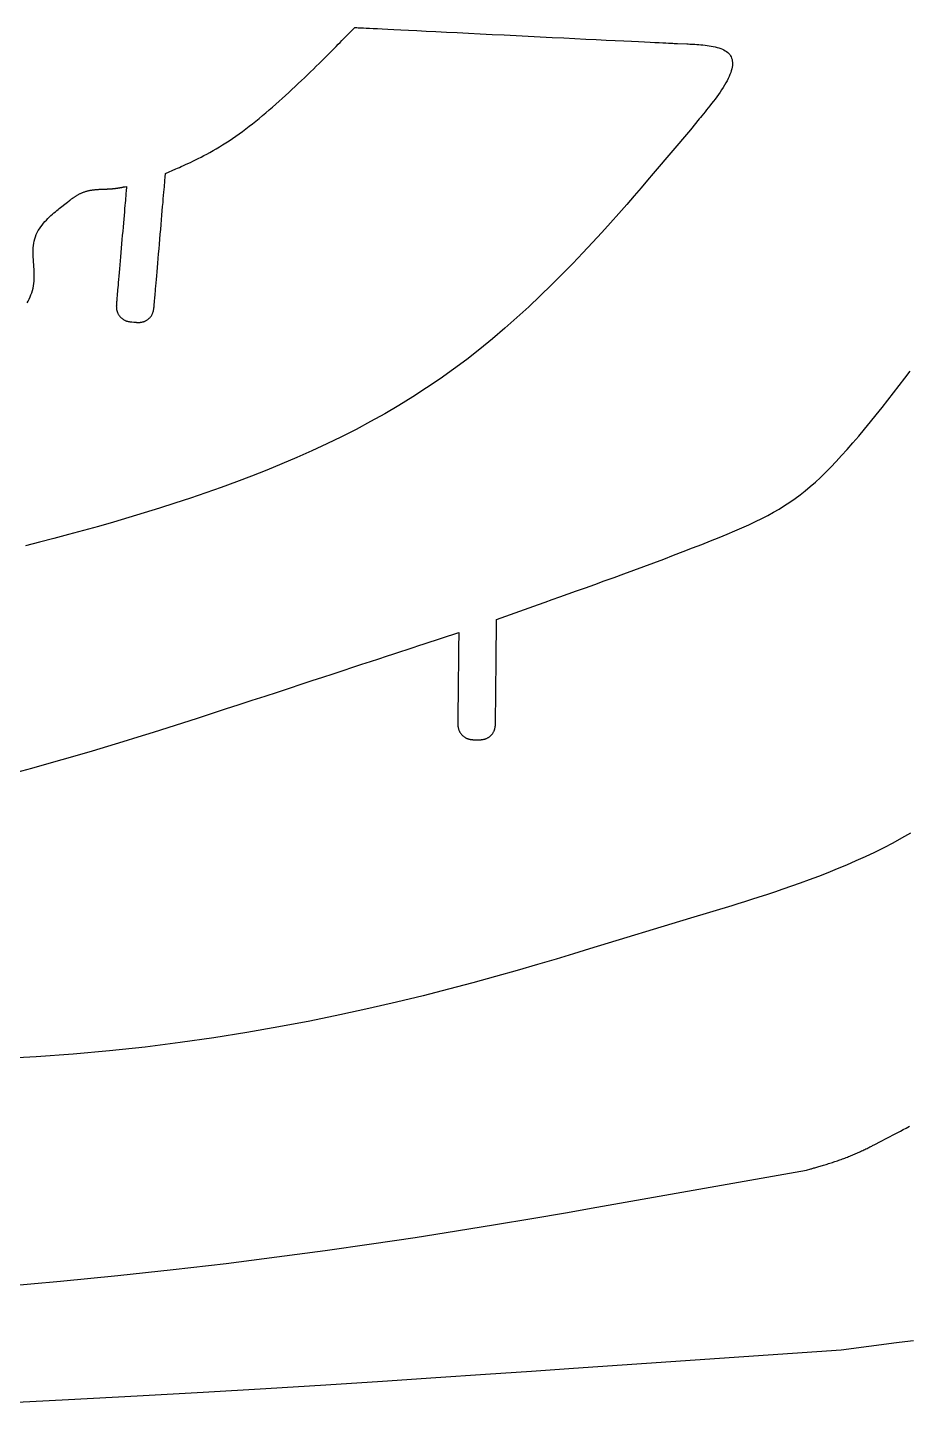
# Model space of a CAD drawing. Header units: millimetres. Extents: x -2745 to -1864, y 90 to 557.
# Drawn here: x -2084.6 to -1974.5, y 385.2 to 557.2 of the extents above; entities that cross this region are included whole.
import ezdxf

# ---------------------------------------------------------------- set-up
doc = ezdxf.new("R2010")
doc.units = ezdxf.units.MM

msp = doc.modelspace()

# ---------------------------------------------------------------- linework, layer by layer
at = {"flags": 128}
for points in [[(-2084.609746, 522.770777), (-2084.476924, 523.016089), (-2084.35075, 523.268322), (-2084.232541, 523.527057), (-2084.123615, 523.791877), (-2084.025289, 524.062364), (-2083.93888, 524.338101), (-2083.865707, 524.618667), (-2083.807087, 524.903646), (-2083.763829, 525.192609), (-2083.734709, 525.485074), (-2083.717997, 525.780552), (-2083.711959, 526.078551), (-2083.714864, 526.378579), (-2083.724981, 526.680148), (-2083.740578, 526.982762), (-2083.759922, 527.285933), (-2083.781282, 527.589169), (-2083.802925, 527.891979), (-2083.823121, 528.193871), (-2083.840138, 528.494354), (-2083.852244, 528.792937), (-2083.857706, 529.089129), (-2083.854793, 529.382438), (-2083.841774, 529.672374), (-2083.816915, 529.958445), (-2083.778487, 530.24016), (-2083.724755, 530.517026), (-2083.65399, 530.788554), (-2083.565016, 531.054296), (-2083.458882, 531.313973), (-2083.337198, 531.567351), (-2083.201568, 531.814196), (-2083.053601, 532.054272), (-2082.894903, 532.287346), (-2082.727083, 532.513184), (-2082.551746, 532.73155), (-2082.370499, 532.942211), (-2082.184951, 533.144931), (-2081.996707, 533.339475), (-2081.807376, 533.525611), (-2081.618564, 533.703103), (-2081.431879, 533.871716), (-2081.248927, 534.031217), (-2081.071315, 534.18137), (-2080.90065, 534.321941), (-2080.738541, 534.452697), (-2080.586592, 534.573401), (-2079.554686, 535.385141), (-2079.360624, 535.53784), (-2079.330076, 535.561865), (-2079.296721, 535.588031), (-2079.260661, 535.616189), (-2079.222, 535.646187), (-2079.180841, 535.677878), (-2079.137286, 535.711113), (-2079.091441, 535.745739), (-2079.043407, 535.781609), (-2078.993287, 535.818572), (-2078.941185, 535.856481), (-2078.887205, 535.895183), (-2078.831449, 535.934531), (-2078.774022, 535.974375), (-2078.715024, 536.014564), (-2078.65456, 536.054949), (-2078.592734, 536.095382), (-2078.529648, 536.135711), (-2078.465406, 536.175788), (-2078.40011, 536.215463), (-2078.333865, 536.254586), (-2078.266753, 536.293027), (-2078.198773, 536.330732), (-2078.129905, 536.367665), (-2078.060127, 536.40379), (-2077.989421, 536.439074), (-2077.917763, 536.47348), (-2077.845135, 536.506973), (-2077.771514, 536.53952), (-2077.696881, 536.571081), (-2077.621214, 536.601625), (-2077.544493, 536.631116), (-2077.466697, 536.659517), (-2077.387805, 536.686794), (-2077.307797, 536.712911), (-2077.226652, 536.737835), (-2077.144349, 536.761527), (-2077.060867, 536.783954), (-2076.976185, 536.805082), (-2076.890284, 536.824874), (-2076.803141, 536.843294), (-2076.714793, 536.860324), (-2076.625496, 536.87601), (-2076.535566, 536.89041), (-2076.445317, 536.903589), (-2076.355062, 536.915607), (-2076.265116, 536.926523), (-2076.175792, 536.936401), (-2076.087405, 536.945299), (-2076.000269, 536.953281), (-2075.914697, 536.960408), (-2075.831004, 536.96674), (-2075.749505, 536.972339), (-2075.670512, 536.977264), (-2075.59434, 536.98158), (-2075.521303, 536.985345), (-2075.451715, 536.988621), (-2075.385891, 536.991468), (-2075.324143, 536.99395), (-2075.266787, 536.996127), (-2074.879512, 537.010263), (-2074.733123, 537.015582), (-2074.710085, 537.016421), (-2074.684957, 537.017345), (-2074.657848, 537.018363), (-2074.628863, 537.01948), (-2074.598111, 537.020704), (-2074.565697, 537.022039), (-2074.531729, 537.023494), (-2074.496313, 537.025073), (-2074.459558, 537.026785), (-2074.421568, 537.028634), (-2074.382451, 537.030629), (-2074.342316, 537.032775), (-2074.301267, 537.035079), (-2074.259413, 537.037548), (-2074.21686, 537.040187), (-2074.173714, 537.043003), (-2074.130083, 537.046005), (-2074.086074, 537.049196), (-2074.041795, 537.052584), (-2073.997351, 537.056176), (-2073.952831, 537.059976), (-2073.908255, 537.063986), (-2073.863622, 537.068203), (-2073.818933, 537.072627), (-2073.774189, 537.077256), (-2073.72939, 537.082091), (-2073.684537, 537.087129), (-2073.639629, 537.09237), (-2073.594668, 537.097813), (-2073.549654, 537.103456), (-2073.504587, 537.109297), (-2073.459469, 537.115338), (-2073.414299, 537.121575), (-2073.369078, 537.128009), (-2073.323806, 537.134638), (-2073.278484, 537.141462), (-2073.233114, 537.148478), (-2073.187693, 537.155686), (-2073.142224, 537.163085), (-2073.096706, 537.170674), (-2073.051161, 537.178446), (-2073.005686, 537.186374), (-2072.960398, 537.194423), (-2072.915414, 537.202562), (-2072.870854, 537.210756), (-2072.826832, 537.218971), (-2072.783466, 537.227175), (-2072.740875, 537.235335), (-2072.699176, 537.243416), (-2072.658488, 537.251385), (-2072.618924, 537.259211), (-2072.580605, 537.266857), (-2072.543648, 537.274292), (-2072.508169, 537.281482), (-2072.474287, 537.288394), (-2072.442118, 537.294994), (-2072.41178, 537.301248), (-2072.383392, 537.307124), (-2072.357069, 537.312589), (-2072.179539, 537.349512), (-2072.179565, 537.349212), (-2072.179745, 537.347112), (-2072.180236, 537.341411), (-2072.181191, 537.330309), (-2072.182764, 537.312005), (-2072.185113, 537.284701), (-2072.188391, 537.246594), (-2072.192752, 537.195886), (-2072.198352, 537.130775), (-2072.205345, 537.049461), (-2072.213886, 536.950144), (-2072.224132, 536.831025), (-2072.236235, 536.690301), (-2072.25035, 536.526173), (-2072.266634, 536.336842), (-2072.285239, 536.120505), (-2072.306323, 535.875364), (-2072.330039, 535.599618), (-2072.356542, 535.291465), (-2072.385986, 534.949108), (-2072.41845, 534.571644), (-2072.4537, 534.161775), (-2072.491428, 533.723101), (-2072.531324, 533.259223), (-2072.573078, 532.773742), (-2072.616381, 532.270257), (-2072.660921, 531.75237), (-2072.706391, 531.22368), (-2072.752481, 530.68779), (-2072.798879, 530.1483), (-2072.845278, 529.608809), (-2072.891367, 529.072918), (-2072.936837, 528.54423), (-2072.981378, 528.026342), (-2073.02468, 527.522858), (-2073.066435, 527.037375), (-2073.106329, 526.573498), (-2073.144058, 526.134823), (-2073.179309, 525.724954), (-2073.211773, 525.347491), (-2073.241217, 525.005133), (-2073.26772, 524.696982), (-2073.291435, 524.421235), (-2073.312518, 524.176094), (-2073.331125, 523.959758), (-2073.347408, 523.770425), (-2073.361524, 523.606297), (-2073.373627, 523.465574), (-2073.383872, 523.346454), (-2073.392413, 523.247137), (-2073.399407, 523.165823), (-2073.405007, 523.100713), (-2073.409368, 523.050004), (-2073.412645, 523.011898), (-2073.414993, 522.984593), (-2073.416568, 522.96629), (-2073.417522, 522.955188), (-2073.418013, 522.949487), (-2073.418193, 522.947387), (-2073.41822, 522.947087), (-2073.436733, 522.730277), (-2073.439625, 522.69616), (-2073.442646, 522.658972), (-2073.445647, 522.618894), (-2073.448482, 522.576105), (-2073.451002, 522.53079), (-2073.453057, 522.483126), (-2073.454501, 522.433296), (-2073.455184, 522.381481), (-2073.454958, 522.327862), (-2073.453676, 522.272619), (-2073.451188, 522.215934), (-2073.447347, 522.157987), (-2073.442004, 522.09896), (-2073.435011, 522.039033), (-2073.42622, 521.978388), (-2073.415482, 521.917206), (-2073.402649, 521.855666), (-2073.387573, 521.793951), (-2073.370106, 521.732241), (-2073.350098, 521.670719), (-2073.327442, 521.609551), (-2073.302192, 521.548863), (-2073.274441, 521.488766), (-2073.244282, 521.429373), (-2073.211808, 521.370794), (-2073.177114, 521.313143), (-2073.140293, 521.256531), (-2073.101437, 521.20107), (-2073.060642, 521.146872), (-2073.018, 521.094051), (-2072.973603, 521.042716), (-2072.927547, 520.99298), (-2072.879925, 520.944955), (-2072.83083, 520.898753), (-2072.780355, 520.854487), (-2072.728593, 520.812268), (-2072.675639, 520.772208), (-2072.621587, 520.734419), (-2072.566528, 520.699012), (-2072.510557, 520.666101), (-2072.453786, 520.635759), (-2072.396398, 520.607908), (-2072.338596, 520.582431), (-2072.280583, 520.559211), (-2072.22256, 520.538133), (-2072.164731, 520.51908), (-2072.107297, 520.501934), (-2072.050462, 520.486581), (-2071.994426, 520.472902), (-2071.939394, 520.460782), (-2071.885568, 520.450106), (-2071.833148, 520.440754), (-2071.782338, 520.432613), (-2071.733341, 520.425565), (-2071.686358, 520.419493), (-2071.641594, 520.414281), (-2071.599248, 520.409813), (-2071.559524, 520.405972), (-2071.522625, 520.402642), (-2071.273475, 520.381188), (-2071.058282, 520.362632), (-2071.02442, 520.359735), (-2070.987507, 520.356709), (-2070.947726, 520.353703), (-2070.905256, 520.350867), (-2070.860275, 520.348352), (-2070.812963, 520.346306), (-2070.763497, 520.344879), (-2070.71206, 520.34422), (-2070.65883, 520.34448), (-2070.603986, 520.345807), (-2070.547707, 520.348351), (-2070.490172, 520.352262), (-2070.431561, 520.357688), (-2070.372055, 520.36478), (-2070.311831, 520.373688), (-2070.251067, 520.384561), (-2070.189947, 520.397548), (-2070.128646, 520.412799), (-2070.067346, 520.430463), (-2070.006224, 520.45069), (-2069.94545, 520.47359), (-2069.885146, 520.499106), (-2069.825424, 520.527145), (-2069.766395, 520.557614), (-2069.70817, 520.590415), (-2069.650863, 520.625454), (-2069.594583, 520.662636), (-2069.539442, 520.701867), (-2069.485551, 520.743053), (-2069.433023, 520.786098), (-2069.381969, 520.830907), (-2069.3325, 520.877385), (-2069.284729, 520.925437), (-2069.238766, 520.97497), (-2069.194723, 521.025887), (-2069.152712, 521.078095), (-2069.112843, 521.131498), (-2069.075229, 521.186001), (-2069.039981, 521.24151), (-2069.007211, 521.297929), (-2068.976993, 521.355147), (-2068.949248, 521.412977), (-2068.923861, 521.471217), (-2068.900717, 521.529662), (-2068.879701, 521.58811), (-2068.860697, 521.646359), (-2068.843589, 521.704202), (-2068.828263, 521.761439), (-2068.814601, 521.817865), (-2068.80249, 521.873277), (-2068.791813, 521.927473), (-2068.782455, 521.980248), (-2068.774302, 522.031399), (-2068.767236, 522.080723), (-2068.761144, 522.128017), (-2068.755909, 522.173077), (-2068.751415, 522.215701), (-2068.747548, 522.255684), (-2068.744192, 522.292823), (-2068.722559, 522.543593), (-2068.722529, 522.543935), (-2068.722324, 522.546328), (-2068.721765, 522.552825), (-2068.720678, 522.565475), (-2068.718883, 522.586332), (-2068.716209, 522.617446), (-2068.712475, 522.660868), (-2068.707506, 522.718651), (-2068.701127, 522.792845), (-2068.69316, 522.885502), (-2068.683428, 522.998674), (-2068.671758, 523.134413), (-2068.657969, 523.294767), (-2068.641888, 523.481792), (-2068.623337, 523.697537), (-2068.60214, 523.944054), (-2068.578121, 524.223393), (-2068.551104, 524.537609), (-2068.520911, 524.888749), (-2068.487366, 525.278868), (-2068.450382, 525.708989), (-2068.410222, 526.176037), (-2068.367241, 526.675909), (-2068.32179, 527.204501), (-2068.274222, 527.757709), (-2068.224891, 528.331433), (-2068.174148, 528.921569), (-2068.122347, 529.524014), (-2068.06984, 530.134663), (-2068.01698, 530.749416), (-2067.964121, 531.364169), (-2067.911614, 531.974819), (-2067.859813, 532.577263), (-2067.80907, 533.167398), (-2067.759738, 533.741122), (-2067.71217, 534.294331), (-2067.666719, 534.822923), (-2067.623738, 535.322794), (-2067.583579, 535.789842), (-2067.546595, 536.219965), (-2067.513051, 536.610084), (-2067.482858, 536.961224), (-2067.45584, 537.275438), (-2067.431821, 537.554779), (-2067.410624, 537.801295), (-2067.392073, 538.01704), (-2067.375992, 538.204064), (-2067.362204, 538.36442), (-2067.350532, 538.500158), (-2067.340801, 538.61333), (-2067.332834, 538.705987), (-2067.326454, 538.780181), (-2067.321486, 538.837964), (-2067.317752, 538.881386), (-2067.315077, 538.9125), (-2067.313284, 538.933357), (-2067.312195, 538.946008), (-2067.311637, 538.952503), (-2067.311431, 538.954897), (-2067.311402, 538.955239), (-2066.006489, 539.527577), (-2065.801112, 539.617733), (-2065.577045, 539.716547), (-2065.335168, 539.824092), (-2065.076367, 539.940444), (-2064.801522, 540.065673), (-2064.511517, 540.199856), (-2064.207233, 540.343063), (-2063.889555, 540.49537), (-2063.559364, 540.656849), (-2063.217543, 540.827574), (-2062.864975, 541.007619), (-2062.502543, 541.197057), (-2062.131128, 541.39596), (-2061.751614, 541.604403), (-2061.364884, 541.822459), (-2060.971819, 542.050202), (-2060.573304, 542.287704), (-2060.170219, 542.53504), (-2059.763448, 542.792283), (-2059.353875, 543.059504), (-2058.942277, 543.336683), (-2058.529029, 543.6234), (-2058.114398, 543.919143), (-2057.698655, 544.223396), (-2057.282068, 544.535647), (-2056.864905, 544.85538), (-2056.447438, 545.18208), (-2056.029934, 545.515236), (-2055.612664, 545.85433), (-2055.195896, 546.19885), (-2054.7799, 546.548281), (-2054.364944, 546.90211), (-2053.951299, 547.259821), (-2053.539233, 547.620901), (-2053.129016, 547.984835), (-2052.720917, 548.351109), (-2052.315204, 548.719209), (-2051.912148, 549.08862), (-2051.512018, 549.45883), (-2051.115082, 549.829322), (-2050.721686, 550.199518), (-2050.332484, 550.568574), (-2049.948202, 550.935581), (-2049.569568, 551.299631), (-2049.197313, 551.659813), (-2048.832163, 552.015222), (-2048.474846, 552.364946), (-2048.126092, 552.708077), (-2047.786628, 553.043707), (-2047.457184, 553.370926), (-2047.138487, 553.688825), (-2046.831265, 553.996497), (-2046.536247, 554.293032), (-2046.254161, 554.57752), (-2045.985736, 554.849054), (-2045.731699, 555.106725), (-2045.49278, 555.349624), (-2045.269707, 555.576841), (-2045.063207, 555.787468), (-2043.671981, 557.207771), (-2043.671141, 557.207729), (-2043.665258, 557.207436), (-2043.649287, 557.206642), (-2043.618188, 557.205094), (-2043.566916, 557.202544), (-2043.490428, 557.198739), (-2043.383682, 557.193428), (-2043.241635, 557.186361), (-2043.059241, 557.177287), (-2042.83146, 557.165954), (-2042.553248, 557.152113), (-2042.219561, 557.135512), (-2041.825356, 557.1159), (-2041.365591, 557.093027), (-2040.835222, 557.066641), (-2040.229206, 557.036491), (-2039.542501, 557.002327), (-2038.770062, 556.963897), (-2037.906847, 556.920952), (-2036.947811, 556.873239), (-2035.890436, 556.820635), (-2034.742284, 556.763513), (-2033.513442, 556.702377), (-2032.213996, 556.63773), (-2030.854033, 556.57007), (-2029.443638, 556.499903), (-2027.992898, 556.427728), (-2026.5119, 556.354047), (-2025.010729, 556.279363), (-2023.499472, 556.204177), (-2021.988215, 556.128991), (-2020.487044, 556.054307), (-2019.006046, 555.980626), (-2017.555307, 555.908452), (-2016.144912, 555.838283), (-2014.784948, 555.770625), (-2013.485502, 555.705976), (-2012.25666, 555.64484), (-2011.108508, 555.58772), (-2010.051133, 555.535114), (-2009.092098, 555.487402), (-2008.228883, 555.444456), (-2007.456443, 555.406027), (-2006.769738, 555.371863), (-2006.163722, 555.341714), (-2005.633353, 555.315327), (-2005.173588, 555.292454), (-2004.779384, 555.272842), (-2004.445697, 555.256241), (-2004.167484, 555.2424), (-2003.939703, 555.231067), (-2003.757309, 555.221993), (-2003.615262, 555.214926), (-2003.508516, 555.209615), (-2003.432028, 555.20581), (-2003.380756, 555.203259), (-2003.349657, 555.201712), (-2003.333687, 555.200917), (-2003.327804, 555.200625), (-2003.326963, 555.200583), (-2002.187782, 555.160962), (-2002.008634, 555.154657), (-2001.814041, 555.147368), (-2001.605645, 555.138708), (-2001.385087, 555.128286), (-2001.154011, 555.115714), (-2000.914057, 555.100603), (-2000.666869, 555.082564), (-2000.414088, 555.061207), (-2000.157356, 555.036144), (-1999.898318, 555.006987), (-1999.638611, 554.973346), (-1999.379882, 554.934833), (-1999.123771, 554.891056), (-1998.87192, 554.841629), (-1998.625971, 554.786162), (-1998.387567, 554.724267), (-1998.158351, 554.655554), (-1997.939963, 554.579635), (-1997.734046, 554.49612), (-1997.542243, 554.40462), (-1997.365921, 554.30481), (-1997.205355, 554.196628), (-1997.060545, 554.080072), (-1996.931491, 553.955142), (-1996.818192, 553.821837), (-1996.72065, 553.680159), (-1996.638864, 553.530107), (-1996.572834, 553.37168), (-1996.52256, 553.204878), (-1996.488043, 553.029703), (-1996.469283, 552.846152), (-1996.466278, 552.654226), (-1996.479031, 552.453925), (-1996.50754, 552.24525), (-1996.551806, 552.028199), (-1996.611829, 551.802773), (-1996.68761, 551.56897), (-1996.779147, 551.326793), (-1996.886442, 551.07624), (-1997.009495, 550.817311), (-1997.148052, 550.55022), (-1997.300859, 550.27604), (-1997.466405, 549.996055), (-1997.643181, 549.711553), (-1997.829678, 549.423819), (-1998.024386, 549.134138), (-1998.225798, 548.843797), (-1998.432402, 548.554084), (-1998.642692, 548.26628), (-1998.855156, 547.981677), (-1999.068286, 547.701556), (-1999.280574, 547.427205), (-1999.49051, 547.159911), (-1999.696584, 546.900957), (-1999.897287, 546.651632), (-2000.091111, 546.413221), (-2000.276546, 546.18701), (-2000.452084, 545.974285), (-2000.616213, 545.776331), (-2001.729115, 544.438181), (-2006.361306, 538.972827), (-2007.090522, 538.113073), (-2007.887089, 537.177571), (-2008.74888, 536.172554), (-2009.673761, 535.104254), (-2010.659606, 533.978904), (-2011.704282, 532.802737), (-2012.805659, 531.581986), (-2013.961607, 530.322883), (-2015.169995, 529.03166), (-2016.428695, 527.71455), (-2017.735574, 526.377786), (-2019.088504, 525.027601), (-2020.485354, 523.670227), (-2021.923992, 522.311897), (-2023.402291, 520.958843), (-2024.918118, 519.617298), (-2026.469344, 518.293495), (-2028.053838, 516.993665), (-2029.669471, 515.724043), (-2031.314112, 514.490859), (-2032.985759, 513.299105), (-2034.68293, 512.148792), (-2036.404268, 511.038692), (-2038.14842, 509.967573), (-2039.914029, 508.934207), (-2041.699742, 507.937365), (-2043.504204, 506.975814), (-2045.326059, 506.048328), (-2047.163954, 505.153673), (-2049.016532, 504.290622), (-2050.882441, 503.457944), (-2052.760322, 502.654409), (-2054.648824, 501.878788), (-2056.54659, 501.129851), (-2058.452266, 500.406366), (-2060.364496, 499.707107), (-2062.281928, 499.030841), (-2064.203204, 498.376338), (-2066.12697, 497.74237), (-2068.051872, 497.127706), (-2069.975981, 496.531349), (-2071.895076, 495.953224), (-2073.804358, 495.393489), (-2075.699033, 494.852301), (-2077.574304, 494.329821), (-2079.425375, 493.826204), (-2081.247451, 493.34161), (-2083.035734, 492.876196), (-2084.78543, 492.430121)], [(-2085.9059, 464.135324), (-2084.029875, 464.636773), (-2082.138233, 465.156985), (-2080.235364, 465.693641), (-2078.325655, 466.244418), (-2076.413499, 466.806996), (-2074.503282, 467.379052), (-2072.599396, 467.958265), (-2070.706227, 468.542315), (-2068.828167, 469.128881), (-2066.969605, 469.71564), (-2065.134929, 470.300272), (-2063.328528, 470.880456), (-2061.554793, 471.45387), (-2059.818113, 472.018194), (-2058.122877, 472.571106), (-2056.473474, 473.110284), (-2054.87361, 473.633774), (-2053.324265, 474.141085), (-2051.825734, 474.632092), (-2050.378313, 475.10667), (-2048.982297, 475.564695), (-2047.637984, 476.006041), (-2046.345668, 476.430584), (-2045.105646, 476.8382), (-2043.918213, 477.228763), (-2042.783665, 477.602149), (-2041.702298, 477.958232), (-2040.674409, 478.29689), (-2039.700292, 478.617994), (-2038.780245, 478.921423), (-2037.914562, 479.207052), (-2037.10354, 479.474753), (-2036.347474, 479.724405), (-2035.64666, 479.95588), (-2035.001395, 480.169056), (-2030.669305, 481.600453), (-2030.669307, 481.600223), (-2030.669325, 481.598613), (-2030.669372, 481.594244), (-2030.669461, 481.585735), (-2030.66961, 481.571705), (-2030.669833, 481.550778), (-2030.670143, 481.521571), (-2030.670555, 481.482705), (-2030.671085, 481.4328), (-2030.671746, 481.370476), (-2030.672554, 481.294354), (-2030.673524, 481.203053), (-2030.674668, 481.095193), (-2030.676003, 480.969395), (-2030.677543, 480.82428), (-2030.679303, 480.658466), (-2030.681297, 480.470576), (-2030.683541, 480.259226), (-2030.686047, 480.02304), (-2030.688832, 479.760636), (-2030.691902, 479.471325), (-2030.695236, 479.157176), (-2030.698806, 478.820949), (-2030.702579, 478.465404), (-2030.706528, 478.093301), (-2030.710624, 477.707401), (-2030.714836, 477.310459), (-2030.719138, 476.905239), (-2030.723496, 476.4945), (-2030.727886, 476.081001), (-2030.732274, 475.667503), (-2030.736634, 475.256764), (-2030.740934, 474.851544), (-2030.745147, 474.454603), (-2030.749242, 474.068702), (-2030.753192, 473.696598), (-2030.756966, 473.341055), (-2030.760534, 473.004827), (-2030.763868, 472.690679), (-2030.766939, 472.401368), (-2030.769723, 472.138963), (-2030.772231, 471.902777), (-2030.774474, 471.691428), (-2030.776468, 471.503537), (-2030.778227, 471.337724), (-2030.779768, 471.192608), (-2030.781103, 471.06681), (-2030.782248, 470.95895), (-2030.783217, 470.86765), (-2030.784025, 470.791527), (-2030.784686, 470.729203), (-2030.785216, 470.679299), (-2030.785629, 470.640432), (-2030.785938, 470.611226), (-2030.78616, 470.590298), (-2030.786309, 470.576269), (-2030.7864, 470.56776), (-2030.786446, 470.56339), (-2030.786463, 470.56178), (-2030.786465, 470.56155), (-2030.788705, 470.344405), (-2030.789036, 470.310237), (-2030.789263, 470.273003), (-2030.789253, 470.232894), (-2030.78887, 470.1901), (-2030.787976, 470.144815), (-2030.786436, 470.097228), (-2030.784116, 470.047531), (-2030.780878, 469.995916), (-2030.776587, 469.942572), (-2030.771108, 469.887693), (-2030.764304, 469.831467), (-2030.756039, 469.774088), (-2030.746178, 469.715745), (-2030.734585, 469.65663), (-2030.721124, 469.596935), (-2030.705659, 469.536851), (-2030.688055, 469.476568), (-2030.668176, 469.416278), (-2030.645884, 469.356172), (-2030.621047, 469.29644), (-2030.593566, 469.237262), (-2030.563506, 469.178755), (-2030.530974, 469.121024), (-2030.496072, 469.064176), (-2030.458905, 469.008314), (-2030.419579, 468.953546), (-2030.378197, 468.899974), (-2030.334863, 468.847706), (-2030.289683, 468.796845), (-2030.242762, 468.747498), (-2030.194204, 468.699768), (-2030.144113, 468.653763), (-2030.092593, 468.609586), (-2030.03975, 468.567343), (-2029.985687, 468.527138), (-2029.930511, 468.489078), (-2029.874324, 468.453268), (-2029.817233, 468.419813), (-2029.75934, 468.388817), (-2029.700751, 468.360387), (-2029.641585, 468.334587), (-2029.582019, 468.311324), (-2029.522245, 468.290466), (-2029.462453, 468.271882), (-2029.402837, 468.255439), (-2029.343587, 468.241002), (-2029.284895, 468.228442), (-2029.226954, 468.217623), (-2029.169952, 468.208415), (-2029.114085, 468.200686), (-2029.059542, 468.194301), (-2029.006515, 468.18913), (-2028.955197, 468.185039), (-2028.905777, 468.181896), (-2028.858449, 468.179568), (-2028.813403, 468.177924), (-2028.770832, 468.176829), (-2028.730928, 468.176153), (-2028.693881, 468.175762), (-2028.443819, 468.174155), (-2028.227831, 468.172995), (-2028.193846, 468.172835), (-2028.15681, 468.172792), (-2028.116918, 468.173), (-2028.074361, 468.173594), (-2028.029329, 468.174709), (-2027.982013, 468.176478), (-2027.932606, 468.179037), (-2027.881298, 468.182519), (-2027.828281, 468.18706), (-2027.773746, 468.192792), (-2027.717885, 468.199852), (-2027.660887, 468.208373), (-2027.602947, 468.218489), (-2027.544253, 468.230337), (-2027.484999, 468.244049), (-2027.425375, 468.259759), (-2027.365572, 468.277603), (-2027.305782, 468.297716), (-2027.246196, 468.320231), (-2027.187005, 468.345283), (-2027.128386, 468.372966), (-2027.070456, 468.403217), (-2027.013315, 468.435933), (-2026.957067, 468.471012), (-2026.901811, 468.508348), (-2026.847652, 468.54784), (-2026.79469, 468.589384), (-2026.743027, 468.632877), (-2026.692763, 468.678216), (-2026.644002, 468.725298), (-2026.596845, 468.774019), (-2026.551393, 468.824277), (-2026.50775, 468.875968), (-2026.466015, 468.928988), (-2026.426291, 468.983236), (-2026.38868, 469.038606), (-2026.353283, 469.094998), (-2026.320202, 469.152306), (-2026.289539, 469.210429), (-2026.261395, 469.269263), (-2026.235834, 469.328689), (-2026.212764, 469.388529), (-2026.192057, 469.44859), (-2026.173582, 469.508679), (-2026.157212, 469.568601), (-2026.142815, 469.628164), (-2026.130261, 469.687174), (-2026.119424, 469.745437), (-2026.110172, 469.80276), (-2026.102375, 469.85895), (-2026.095906, 469.913813), (-2026.090633, 469.967155), (-2026.086428, 470.018784), (-2026.083161, 470.068505), (-2026.080703, 470.116125), (-2026.078924, 470.161451), (-2026.077695, 470.204289), (-2026.076886, 470.244447), (-2026.076368, 470.281729), (-2026.073884, 470.533382), (-2026.073882, 470.533646), (-2026.073863, 470.535497), (-2026.073812, 470.540518), (-2026.073715, 470.550297), (-2026.073554, 470.566419), (-2026.073313, 470.590469), (-2026.072976, 470.624034), (-2026.07253, 470.6687), (-2026.071956, 470.72605), (-2026.07124, 470.797674), (-2026.070364, 470.885153), (-2026.069314, 470.990076), (-2026.068074, 471.114029), (-2026.066627, 471.258596), (-2026.064958, 471.425363), (-2026.063052, 471.615917), (-2026.060892, 471.831843), (-2026.058461, 472.074725), (-2026.055745, 472.346152), (-2026.052728, 472.647707), (-2026.049401, 472.980186), (-2026.045788, 473.341206), (-2026.041922, 473.727599), (-2026.037834, 474.136193), (-2026.033554, 474.563815), (-2026.029117, 475.007295), (-2026.024553, 475.46346), (-2026.019893, 475.929141), (-2026.01517, 476.401164), (-2026.010415, 476.876359), (-2026.00566, 477.351553), (-2026.000937, 477.823576), (-2025.996278, 478.289256), (-2025.991713, 478.745422), (-2025.987275, 479.188902), (-2025.982997, 479.616524), (-2025.978908, 480.025117), (-2025.975041, 480.41151), (-2025.971429, 480.772532), (-2025.968102, 481.105009), (-2025.965085, 481.406565), (-2025.962369, 481.677991), (-2025.959939, 481.920874), (-2025.957778, 482.1368), (-2025.955872, 482.327353), (-2025.954203, 482.494121), (-2025.952756, 482.638688), (-2025.951516, 482.76264), (-2025.950466, 482.867563), (-2025.949591, 482.955044), (-2025.948874, 483.026666), (-2025.9483, 483.084017), (-2025.947854, 483.128682), (-2025.947517, 483.162247), (-2025.947277, 483.186298), (-2025.947115, 483.202419), (-2025.947018, 483.212198), (-2025.946968, 483.21722), (-2025.946949, 483.21907), (-2025.946947, 483.219334), (-2020.711533, 485.079686), (-2019.888062, 485.372343), (-2018.992691, 485.690816), (-2018.032056, 486.033014), (-2017.012788, 486.396847), (-2015.941522, 486.780225), (-2014.824889, 487.181058), (-2013.669523, 487.597258), (-2012.482056, 488.026732), (-2011.269123, 488.467393), (-2010.037355, 488.917148), (-2008.793387, 489.373909), (-2007.54385, 489.835585), (-2006.295378, 490.300086), (-2005.054603, 490.765323), (-2003.82816, 491.229206), (-2002.62268, 491.689645), (-2001.444798, 492.144549), (-2000.301146, 492.591828), (-1999.198355, 493.029393), (-1998.143061, 493.455153), (-1997.140183, 493.867854), (-1996.187786, 494.269574), (-1995.282222, 494.663232), (-1994.419846, 495.051739), (-1993.597008, 495.438012), (-1992.810061, 495.824964), (-1992.055359, 496.215514), (-1991.329253, 496.612574), (-1990.628096, 497.019058), (-1989.94824, 497.437885), (-1989.286039, 497.871967), (-1988.637844, 498.324218), (-1988.000008, 498.797557), (-1987.368884, 499.294895), (-1986.740824, 499.819149), (-1986.11218, 500.373234), (-1985.479305, 500.960065), (-1984.838553, 501.582556), (-1984.186274, 502.243624), (-1983.518822, 502.946181), (-1982.833674, 503.691802), (-1982.132807, 504.476688), (-1981.419323, 505.295697), (-1980.696327, 506.143687), (-1979.966917, 507.01552), (-1979.234197, 507.906053), (-1978.50127, 508.810144), (-1977.771238, 509.722654), (-1977.047202, 510.63844), (-1976.332266, 511.552362), (-1975.62953, 512.459278), (-1974.942098, 513.354048), (-1974.273071, 514.23153)], [(-1974.23339, 456.481471), (-1975.327037, 455.857104), (-1976.440801, 455.25159), (-1977.574562, 454.665068), (-1978.7248, 454.09762), (-1979.88714, 453.549307), (-1981.057208, 453.020195), (-1982.23063, 452.510348), (-1983.403032, 452.019831), (-1984.57004, 451.548709), (-1985.727281, 451.097046), (-1986.87038, 450.664907), (-1987.994964, 450.252356), (-1989.096659, 449.859458), (-1990.17109, 449.486277), (-1991.213885, 449.132877), (-1992.220668, 448.799324), (-1993.187066, 448.485682), (-1994.108707, 448.192015), (-1994.981214, 447.918389), (-1995.800215, 447.664866), (-1996.561336, 447.431513), (-2001.702077, 445.865185), (-2014.326913, 442.018948), (-2016.314503, 441.414364), (-2018.486526, 440.759277), (-2020.838048, 440.060874), (-2023.36413, 439.326347), (-2026.059833, 438.562885), (-2028.920222, 437.777679), (-2031.940359, 436.977916), (-2035.115306, 436.170787), (-2038.440125, 435.363482), (-2041.909879, 434.563191), (-2045.51963, 433.777101), (-2049.264443, 433.012405), (-2053.139376, 432.276292), (-2057.139496, 431.575949), (-2061.259863, 430.918569), (-2065.49554, 430.311339), (-2069.841589, 429.761451), (-2074.293073, 429.276093), (-2078.845056, 428.862455), (-2083.492597, 428.527727), (-2088.230127, 428.276961)], [(-2087.83129, 399.837672), (-2080.415905, 400.493671), (-2073.259946, 401.197693), (-2066.369564, 401.94141), (-2059.750913, 402.716498), (-2053.410148, 403.514629), (-2047.353421, 404.32748), (-2041.586887, 405.146722), (-2036.116698, 405.964032), (-2030.949009, 406.771081), (-2026.089972, 407.559546), (-2021.545742, 408.3211), (-2017.322471, 409.047416), (-2013.426315, 409.730171), (-1987.235389, 414.37534), (-1986.687099, 414.529605), (-1986.600816, 414.553887), (-1986.506747, 414.580396), (-1986.405328, 414.609044), (-1986.296996, 414.639742), (-1986.182192, 414.672404), (-1986.061351, 414.706943), (-1985.934911, 414.74327), (-1985.803309, 414.781299), (-1985.666984, 414.820941), (-1985.526372, 414.862108), (-1985.381911, 414.904714), (-1985.23404, 414.948672), (-1985.083195, 414.993892), (-1984.929814, 415.040288), (-1984.774334, 415.087772), (-1984.617194, 415.136257), (-1984.45883, 415.185654), (-1984.299681, 415.235877), (-1984.140183, 415.286839), (-1983.980774, 415.33845), (-1983.821822, 415.390641), (-1983.663405, 415.443404), (-1983.505533, 415.496748), (-1983.348215, 415.550685), (-1983.191459, 415.605222), (-1983.035275, 415.660371), (-1982.879672, 415.71614), (-1982.724659, 415.772538), (-1982.570244, 415.829575), (-1982.416437, 415.887262), (-1982.263247, 415.945607), (-1982.110683, 416.004621), (-1981.958752, 416.064313), (-1981.807465, 416.124691), (-1981.656831, 416.185767), (-1981.506858, 416.247549), (-1981.357555, 416.310048), (-1981.208931, 416.373271), (-1981.060997, 416.43723), (-1980.913759, 416.501935), (-1980.767278, 416.567355), (-1980.621819, 416.63331), (-1980.477693, 416.699581), (-1980.335217, 416.765949), (-1980.194703, 416.832193), (-1980.056467, 416.898097), (-1979.920823, 416.963438), (-1979.788086, 417.028), (-1979.658567, 417.091561), (-1979.532584, 417.153903), (-1979.41045, 417.214807), (-1979.292477, 417.274053), (-1979.178983, 417.331423), (-1979.070281, 417.386696), (-1978.966683, 417.439653), (-1978.868506, 417.490075), (-1978.776062, 417.537745), (-1978.689668, 417.582439), (-1978.609636, 417.623943), (-1978.070201, 417.904112), (-1976.125316, 418.914093), (-1975.819517, 419.073136), (-1975.487661, 419.247149), (-1975.132864, 419.435953), (-1974.758247, 419.639369), (-1974.366922, 419.857219)], [(-1973.832859, 393.054161), (-1974.936956, 392.907957), (-1975.96212, 392.774098), (-1982.882334, 391.878738), (-2016.32326, 389.567602), (-2021.586989, 389.204433), (-2027.333025, 388.811606), (-2033.542063, 388.39413), (-2040.194798, 387.957017), (-2047.271922, 387.505273), (-2054.754131, 387.04391), (-2062.622119, 386.577935), (-2070.856579, 386.112359), (-2079.438206, 385.65219), (-2088.347693, 385.202439)]]:
    msp.add_lwpolyline(points, dxfattribs=at)

doc.saveas('drawing.dxf')
